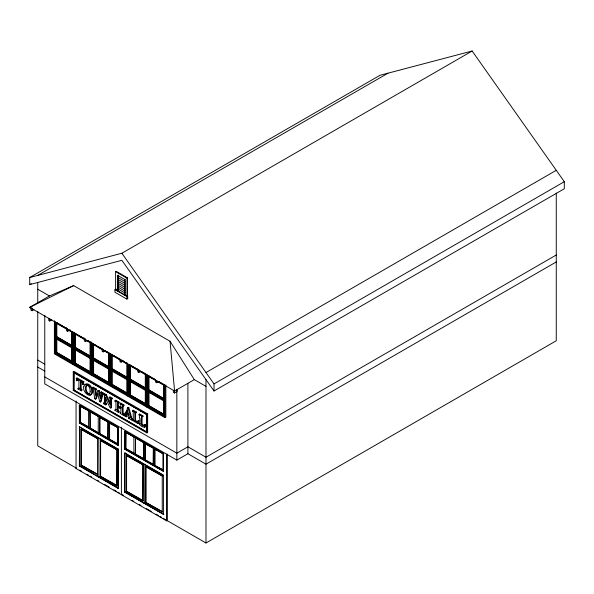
<?xml version="1.0" encoding="UTF-8"?>
<svg xmlns="http://www.w3.org/2000/svg" width="594" height="594" viewBox="0 0 594 594"><rect width="100%" height="100%" fill="white"/><g stroke="black" fill="none" stroke-linecap="round" stroke-linejoin="round"><path stroke-width="0.89" d="M81.178 381.11L80.472 381.519L80.457 387.333L80.524 389.501L81.371 390.845L78.037 388.921L78.794 388.008L79.41 388.298M81.178 381.742L81.237 389.092L82.083 389.976L81.319 390.882M83.323 383.783L83.709 383.939L83.732 381.682A117.879 68.058 60 0 1 77.079 377.843L76.329 378.296L76.455 380.643L77.547 380.383L77.673 379.269M137.741 421.124L138.877 420.96L138.758 423.158L138.001 423.611L138.112 421.265L137.741 421.124L137.429 422.289L134.831 420.946L134.875 412.979L135.64 412.436M111.516 398.671L111.516 407.625L110.736 408.056L109.838 407.35L105.027 397.015C105.338 398.648 103.943 405.412 106.645 404.625L105.799 403.281L105.732 397.505M135.581 412.563L135.536 420.537L138.135 421.881M76.329 378.296L76.374 378.252A117.879 68.058 60 0 0 83.026 382.091C82.67 387.941 83.153 381.081 80.472 381.519M141.454 416.609L142.954 416.439C139.887 414.805 141.862 422.831 141.357 424.71C143.02 426.514 144.156 425.698 144.698 425.133C146.918 430.256 137.117 424.309 140.036 423.619M138.32 421.495L138.499 420.671M144.847 425.259L145.025 424.435L145.285 426.93L144.528 427.376M94.973 389.723L95.641 389.976L95.693 389.501L92.508 387.667L93.265 389.144L94.713 398.663L95.478 399.109L97.661 393.503L99.658 401.522L100.468 401.99L102.227 394.305L103.675 393.295L101.351 391.884L100.586 392.337L101.448 393.755L100.416 398.767L98.418 390.882L97.928 390.6L95.775 396.176C95.448 393.933 94.164 388.06 95.946 389.36M77.792 379.232L76.968 379.677L76.789 380.828M125.304 281.081L124.747 281.4L117.872 277.428L118.429 275.193L117.872 275.512L117.872 290.837L118.429 288.602L117.872 288.922L124.747 292.894L125.304 292.575M125.304 282.996L124.747 283.316L117.872 279.343L118.429 277.108L117.872 277.428M125.304 284.912L124.747 285.231L117.872 281.259L118.429 279.024L117.872 279.343M125.304 286.828L124.747 287.147L117.872 283.175L118.429 280.94L117.872 281.259M125.304 288.743L124.747 289.063L117.872 285.09L118.429 282.855L117.872 283.175M125.304 290.659L124.747 290.978L117.872 287.006L118.429 284.771L117.872 285.09M117.872 288.922L118.429 286.687L117.872 287.006M124.747 281.4L125.119 279.908M124.747 283.316L125.119 281.823M124.747 285.231L125.119 283.739M124.747 287.147L125.119 285.655M124.747 289.063L125.119 287.57M124.747 290.978L125.119 289.486M124.747 292.894L125.119 291.402M125.119 293.317L124.747 294.81L124.747 279.484L117.872 275.512M126.351 416.81L125.512 415.458L126.01 413.706L128.712 415.265C129.782 418.881 126.819 417.575 131.742 419.995L132.492 419.104L131.653 417.909L128.868 407.722L128.118 407.291L127.413 407.699C127.918 411.724 120.76 415.355 126.299 416.847L127.057 416.401L126.218 415.05L126.485 414.003M95.679 389.315L96.488 395.767M126.247 413.053L127.324 410.068L128.453 414.322L126.247 413.053L126.96 412.644L127.762 410.409M95.478 399.109L96.191 398.7L98.092 393.792M133.509 419.854L132.826 420.619L138.001 423.611M126.284 412.295L125.356 414.627L123.975 415.51M105.888 405.071C104.938 404.663 102.183 402.962 104.344 403.252A95.575 55.183 60 0 0 104.344 395.352L103.497 394L105.68 395.196L110.128 404.848L110.061 398.648L109.214 397.297L111.657 398.715L111.598 399.213L110.803 399.079L110.736 408.056M117.582 402.829L117.456 406.185L120.909 408.182L121.614 407.774L118.161 405.776C118.978 404.113 117.196 401.447 118.317 403.096L119.03 402.093L115.793 400.222L115.036 401.128L115.882 402.012A95.575 55.183 60 0 1 115.882 409.912C113.357 409.712 117.515 411.753 118.325 412.251L119.082 411.338L118.288 410.654L118.161 408.286M120.909 408.182L120.834 404.87L119.988 403.987L120.745 403.081C122.594 404.276 125.69 405.338 122.483 405.821A95.575 55.183 60 0 0 122.483 413.728C126.002 417.537 117.345 411.783 120.693 412.733M84.979 384.63C89.976 380.65 96.139 393.414 90.05 395.017M118.325 412.251L117.523 410.862L117.456 407.031L120.909 409.028L120.834 412.778L120.04 412.644M131.742 419.995L128.156 408.13L127.413 407.699M129.7 417.389L129.247 417.159L128.482 418.042M77.547 380.383L76.396 380.539M96.339 388.988L93.273 387.214L92.508 388.105M100.586 392.337C102.012 392.27 102.71 394.72 103.675 393.74L103.675 393.295M101.351 391.884L100.586 392.768M103.497 403.155L104.871 402.999M115.741 409.407L116.409 409.66M122.542 405.695C125.059 406.214 120.582 403.697 119.988 403.519M138.758 423.158L136.412 421.851M109.214 397.297L109.972 396.859C110.595 397.007 113.706 399.094 111.694 398.522M125.126 414.686L124.636 414.56L124.636 415.013M103.675 393.74L102.94 393.896L101.173 401.574L100.468 401.99M110.15 402.999L106.385 394.787L104.254 393.562L103.549 394.565M106.593 404.663L105.472 403.965M115.036 400.66L118.325 402.502L118.369 403.066M115.793 400.222L115.036 401.128M119.082 402.658L118.414 402.398M120.745 403.081L120.693 403.578M132.38 410.677C134.036 410.729 135.328 413.58 136.427 412.667L136.375 412.102L133.138 410.239L132.38 410.677L133.227 412.028L133.279 419.216L132.804 420.262M133.138 410.239L132.38 411.145M136.427 412.667L135.759 412.414M139.323 424.027L139.746 423.864C140.904 420.634 138.476 415.882 139.664 414.003L142.902 415.867M139.664 414.003L138.907 414.909M142.189 416.877L142.189 416.283L138.959 414.412M142.902 416.468L142.107 416.335L142.063 424.302L144.661 425.646M29.715 277.524L379.997 75.29L472.148 51.002L564.3 181.697L564.3 188.766L214.018 391.001L121.867 260.306L29.715 284.593L29.715 277.524L121.867 253.237L472.148 51.002M37.741 275.408L388.031 73.173M29.715 284.593L31.319 283.665M194.312 379.618L174.584 391.008L29.7 307.358L49.421 295.968L73.671 285.625L170.055 341.275L194.312 379.618L205.984 386.36M30.925 307.291L30.925 310.142L32.009 310.766L33.977 309.637M115.622 271.629L116.179 271.302L127.547 277.866L127.547 295.79L126.99 296.109L126.99 278.192L115.622 271.629L115.622 289.545L116.179 289.226L114.939 289.627L114.939 292.218L126.856 299.094L127.821 298.537L127.547 295.79M48.73 318.287L48.73 320.418L49.814 321.05L51.782 319.914M124.747 279.484L125.304 279.165M126.99 278.192L127.547 277.866M55.094 321.941L55.331 353.259L72.097 363.216L55.094 353.4L55.094 321.941L66.684 328.631M56.036 323.032L56.63 322.691L56.63 336.783L72.216 345.782L71.622 346.124L56.036 337.125L56.036 323.032L66.951 329.328M117.456 291.075L118.429 290.518L118.429 275.193M124.339 295.047L125.304 294.49M55.094 337.667L72.334 347.349L71.622 347.757L71.622 361.85L72.216 361.508L56.63 352.509L56.63 338.417M56.036 337.125L56.749 336.716L72.334 345.715M114.939 289.627L126.856 296.503L127.821 295.946M66.535 327.851L66.535 330.702L67.627 331.326L70.24 329.819M71.622 361.85L56.036 352.851L56.036 338.758L56.749 338.35M68.51 330.227L71.622 332.031L72.216 331.69M73.515 364.033L90.756 373.715L73.515 364.033L73.515 332.573L84.571 338.684M56.036 352.851L56.749 352.442L72.334 361.442M73.515 348.307L90.756 357.982L90.043 358.39L90.043 372.483L90.637 372.148L75.052 363.149L75.052 349.057M84.586 339.516L74.458 333.665L74.458 347.757L75.171 347.349L90.756 356.348M84.341 338.135L84.341 340.978L85.432 341.609L87.392 340.473M90.043 372.483L74.458 363.491L74.458 349.398L75.171 348.982M86.924 340.867L90.043 342.664L90.637 342.322M91.936 374.666L109.17 384.348L91.936 374.666L91.936 343.213L93.718 343.963M74.458 363.491L75.171 363.075L90.756 372.074M74.458 347.757L90.043 356.756L90.637 356.415L75.052 347.416L75.052 333.323M102.153 349.124L102.153 351.262L103.237 351.893L105.205 350.757M91.936 358.939L109.17 368.622L108.464 369.03L108.464 383.123L109.051 382.781L93.466 373.782L93.466 359.689L92.879 360.031L92.879 374.123L108.464 383.123M102.227 349.703L92.879 344.297L92.879 358.39L93.585 357.982L109.17 366.981M73.255 371.799L73.968 371.391L147.646 413.929L147.646 432.529L146.933 432.937L73.255 390.399L73.255 371.799L146.933 414.337L147.646 413.929M75.564 373.403L146.696 414.471L146.696 431.986L73.73 390.132L73.968 372.483L73.968 389.991L73.255 390.399M110.35 385.298L127.591 394.98L110.35 385.298L110.35 353.846L120.634 359.511M76.455 380.643L77.168 380.227M92.879 374.123L93.585 373.715L109.17 382.714M83.026 382.091L83.732 381.682M92.879 358.39L108.464 367.389L109.051 367.047L93.466 358.056L93.466 343.963M83.078 382.194L83.784 381.779M82.38 382.751L83.093 382.336M82.499 383.033L83.205 382.625M119.958 359.407L119.958 361.546L121.042 362.169L123.01 361.033M82.945 384.385L83.709 383.939M110.35 369.572L127.591 379.254L126.886 379.663L126.886 393.755L127.472 393.414L111.887 384.415L111.887 370.322L111.301 370.663L111.301 384.756L126.886 393.755M120.649 360.335L111.301 354.937L111.301 369.03L112.006 368.622L127.591 377.613M78.037 388.921L78.742 388.513M78.081 389.011L79.529 388.276M80.584 389.701L81.296 389.293M122.72 360.981L127.591 363.521L126.047 362.63M81.371 390.384L82.031 389.879M92.508 387.667L93.273 387.214M92.56 388.194L93.265 387.785M93.139 388.736L93.852 388.328M95.693 389.501L96.399 389.092M95.641 389.976L96.399 389.53M97.928 390.6L99.124 390.473L100.898 397.483M98.418 390.882L99.124 390.473M111.301 384.756L112.006 384.348L127.591 393.347M79.358 405.13L79.596 422.854L118.325 445.21L118.325 427.353L79.358 405.13L79.358 422.987L118.087 445.351L118.555 445.077L106.705 438.231M100.638 392.864L101.351 392.456M111.301 369.03L126.886 378.029L127.472 377.687L111.887 368.688L111.887 354.596M101.388 393.473L102.094 393.065M80.301 422.445L88.803 427.079L80.301 422.445L80.301 406.222L88.053 410.424M137.763 368.978L137.763 371.822L138.847 372.453L140.815 371.317M102.918 393.607L103.623 393.198M94.713 398.663L95.419 398.255L96.191 398.7M103.497 394L104.254 393.562M103.497 394.468L104.202 394.06M128.772 380.205L146.013 389.887L145.3 390.295L145.3 404.388L145.894 404.046L130.309 395.047L130.309 380.954L129.715 381.296L129.715 395.389L145.3 404.388M138.291 370.515L129.715 365.57L129.715 379.663L130.428 379.254L146.013 388.253M104.284 395.151L104.871 394.579M105.68 395.196L106.385 394.787M140.362 371.168L146.013 374.161L140.6 371.035M99.658 401.522L100.371 401.113M147.431 374.977L147.431 406.437L164.196 416.387L147.193 406.571L147.193 375.111L151.292 377.205M109.214 397.765L109.92 397.356M148.723 375.861L148.723 389.954L164.315 398.953L163.721 399.294L148.136 390.295L148.136 376.202L148.842 375.794M80.301 406.222L88.803 410.855M111.605 398.619L112.311 398.21M111.657 398.715L112.363 398.299M103.497 403.623L104.202 402.747M103.549 403.72L104.202 403.215M104.284 403.385L104.99 402.977M111.598 399.213L112.363 398.767M89.984 411.813L90.221 427.895L98.248 432.803L89.984 428.036L89.984 411.813L98.485 416.446L90.971 412.11M105.153 403.883L105.858 403.475M105.888 404.469L106.593 404.061M105.94 404.566L106.645 404.158M115.088 401.225L115.793 400.816M79.358 422.987L79.834 422.72L105.123 437.318M128.772 395.938L146.013 405.613L128.772 395.938L128.772 364.478L138.046 369.832M129.715 395.389L130.428 394.98L146.013 403.979M118.369 402.591L119.03 402.093M129.715 379.663L145.3 388.662L145.894 388.32L130.309 379.321L130.309 365.228M118.555 488.075L118.087 488.35L79.358 465.986L79.596 426.841L118.325 449.198L118.325 488.209L79.596 465.852L79.596 426.841M155.569 379.967L155.569 382.105L156.653 382.729L158.62 381.593M117.456 406.185L118.161 405.776M99.666 417.396L108.167 422.037L107.93 438.394L99.666 433.627L99.666 417.396L108.167 422.037M147.193 390.845L164.427 400.519L163.721 400.928L163.721 415.02L164.315 414.679L148.723 405.687L148.723 391.594L148.136 391.929L148.136 406.021L163.721 415.02M148.136 390.295L148.842 389.887L164.427 398.886M81.014 429.291L97.78 438.699L81.014 429.291L81.014 465.035L97.78 474.443L81.014 465.035M115.036 409.815L115.793 409.37M123.329 405.45L123.983 404.952M115.036 410.283L115.741 409.875M115.088 410.38L115.793 409.971M123.285 405.962L124.042 405.516M117.582 411.063L118.288 410.654M163.721 399.294L163.721 385.202L164.427 384.793M118.369 411.746L119.03 411.241M128.156 408.13L128.868 407.722M122.542 413.921L123.188 413.32A95.575 55.183 60 0 1 123.188 405.412M123.329 414.612L123.983 414.1L123.277 415.109M109.348 422.987L117.85 427.628L117.612 443.985L109.348 439.211L109.348 422.987L117.85 427.628M123.923 414.968L124.688 414.53M125.512 415.458L126.218 415.05M125.572 415.696L126.284 415.288M126.299 416.275L127.005 415.867M126.351 416.372L127.057 415.963M128.712 415.265L129.418 414.857M135.67 412.511L136.375 412.102M135.722 412.607L136.427 412.191M99.666 433.627L108.167 438.261M205.984 372.542L556.266 170.307M147.193 406.571L148.842 405.613L164.427 414.612M128.482 417.612L129.247 417.159M128.534 418.139L129.989 417.285M129.21 417.842L129.915 417.434M173.374 390.251L173.374 392.382L174.465 393.013L177.079 391.498L177.079 389.367M131.237 419.037L131.95 418.629M98.723 438.157L98.96 477.034M131.742 419.409L132.447 419M131.786 419.513L132.492 419.104M132.774 420.522L133.479 420.114M132.826 420.619L133.539 420.21M100.379 440.473L117.144 449.881L116.907 485.758L100.379 476.21L100.379 440.473L117.144 449.881M142.241 416.372L142.954 415.963M134.831 420.946L135.536 420.537M73.73 372.616L146.696 414.471M138.112 421.265L138.818 420.856M138.172 421.369L138.877 420.96M137.511 422.26L138.224 421.851M109.348 439.211L117.85 443.852M124.695 431.303L163.662 453.526L124.933 431.17L124.933 449.027L163.662 471.391L124.695 449.168L124.695 431.303L125.171 431.036M139.3 424.287L140.006 423.878M125.646 448.619L134.14 453.259L125.646 448.619L125.876 432.261M139.352 424.391L140.058 423.982M141.357 424.71L142.063 424.302M214.018 391.001L214.018 383.932L564.3 181.697M144.26 424.888L145.025 424.435M144.698 425.133L145.344 424.621M144.038 426.024L144.743 425.616M79.358 465.986L79.834 465.718M76.054 400.995L76.054 468.525L76.522 468.258L37.741 445.864L37.741 311.323M54.388 320.715L54.388 353.809L164.902 417.612L165.845 417.07L165.845 384.897M125.646 432.395L134.14 437.036L126.633 432.692M143.822 458.843L135.321 454.21L135.558 437.852L135.558 454.076L143.822 458.843L143.822 442.619L136.308 438.283M79.358 426.975L118.087 449.331L118.555 449.064M124.695 449.168L125.171 448.893L147.297 461.672M124.695 453.155L163.662 475.378L124.933 453.014L124.933 492.025L163.662 514.389L124.695 492.166L124.695 453.155L125.171 452.88M135.321 437.986L143.822 442.619M145.003 443.577L153.504 448.21L153.274 464.575L145.003 459.801L145.003 443.577L153.504 448.21M126.351 455.472L143.117 464.879L142.879 500.757L126.351 491.208L126.351 455.472L143.117 464.879M98.723 477.168L99.191 476.893L96.094 475.103M100.379 476.21L117.144 485.617M154.685 465.392L163.187 470.025L154.685 465.392L154.685 449.168L157.18 450.334M145.003 459.801L153.504 464.434M144.06 464.33L144.297 503.207M154.685 449.168L163.187 453.801L158.68 451.202M145.716 466.646L162.481 476.054L145.716 466.646L145.716 502.39L162.481 511.798L145.716 502.39M44.765 315.258L44.765 383.865L176.849 460.12L187.904 453.734L205.984 464.174L556.266 261.939M124.695 492.166L125.171 491.891L143.763 502.621M126.351 491.208L143.117 500.616M556.266 255.004L205.984 457.239L187.904 446.799L176.849 453.185L44.765 376.93M144.06 503.341L144.535 503.073L156.155 509.778M76.054 468.525L166.728 520.879L167.204 520.604L167.204 454.002M163.224 518.31L205.984 542.998L556.266 340.763L556.266 193.08M29.7 307.358L73.671 285.625M76.968 379.677L78.935 380.628L78.883 388.55L78.089 388.417M134.927 412.845L135.67 413.112M89.82 393.963C86.033 393.532 85.447 387.964 86.702 385.098L87.734 384.778M102.376 394.045L102.918 394.178M115.347 289.389L127.265 296.265M37.741 289.226L49.421 295.968M56.103 322.252L66.922 328.497M87.66 340.473L90.756 342.255M95.263 344.862L96.807 345.753M98.352 346.644L102.22 348.871M107.625 351.997L109.17 352.888M122.951 360.848L124.502 361.739M138.283 369.698L129.009 364.345L129.009 395.797M152.836 378.103L154.381 378.994M159.021 381.667L163.654 384.348M69.008 329.974L72.097 331.756L72.097 363.216M73.515 332.573L84.333 338.825M87.422 340.607L90.518 342.389L90.518 373.849M91.936 343.213L102.755 349.458M105.071 350.794L108.932 353.029L108.932 384.481M110.35 353.846L120.396 359.645M147.193 375.111L155.695 380.019M158.784 381.808L164.196 384.927L164.196 416.387M103.787 350.601L108.464 353.296L108.464 367.389M122.208 361.234L126.886 363.936L126.886 378.029M139.85 371.421L145.3 374.569L145.3 388.662M148.136 376.202L155.925 380.702M157.484 381.6L163.721 385.202M56.036 338.758L71.622 347.757M74.458 349.398L90.043 358.39M92.879 360.031L108.464 369.03M111.301 370.663L126.886 379.663M129.715 381.296L145.3 390.295M148.136 391.929L163.721 400.928M37.741 360.105L44.817 364.189M37.741 367.04L44.817 371.124M73.968 389.991L146.696 431.986M80.383 405.45L117.53 426.893M148.879 462.585L163.105 470.797M80.606 466.164L94.55 474.212M99.97 477.338L117.011 487.177M157.7 510.677L163.899 514.248M79.707 470.092L81.296 471.012M86.865 474.227L88.454 475.141M90.05 476.061L91.639 476.982M97.208 480.197L98.797 481.11M104.366 484.325L109.14 487.08M113.907 489.842L116.298 491.216M117.887 492.136L119.476 493.05M123.455 495.351L121.867 494.431L121.391 494.705L121.391 427.175M132.202 500.4L133.798 501.321M139.367 504.536L140.956 505.449M146.525 508.664L151.292 511.419M156.066 514.181L158.457 515.555M160.046 516.476L161.635 517.396M126.96 412.644L128.074 413.313M139.664 414.605L140.281 415.028M109.972 397.46L110.588 397.883M123.983 414.1L123.248 413.513M121.867 253.237L214.018 383.932M170.055 341.275L174.584 391.008M205.984 379.611L205.984 542.998M187.904 383.286L187.904 453.734M176.849 389.671L176.849 460.12M174.465 390.874L174.465 393.013M166.728 454.276L166.728 520.879M164.902 385.439L164.902 417.612M163.424 453.668L163.424 471.525M163.424 475.512L163.424 514.523M162.956 453.935L162.956 470.166M162.244 476.195L162.244 511.931M156.653 380.598L156.653 382.729M154.923 449.027L154.923 465.251M153.274 448.351L153.274 464.575M148.842 376.678L148.842 389.887M148.842 391.52L148.842 405.613M146.933 414.337L146.933 432.937M146.48 374.807L146.48 406.979M146.466 414.612L146.466 432.12M145.953 466.513L145.953 502.249M145.775 374.294L145.775 405.754M145.24 443.443L145.24 459.667M143.592 442.76L143.592 458.984M142.879 465.013L142.879 500.757M138.847 369.602L138.847 372.453M133.91 437.169L133.91 453.393M130.428 366.038L130.428 379.254M130.428 381.771L130.428 394.98M128.066 364.174L128.066 396.346M127.354 363.662L127.354 395.114M126.856 296.503L126.856 299.094M126.589 455.331L126.589 491.075M125.876 433.16L125.876 448.485M121.042 359.325L121.042 362.169M118.087 427.487L118.087 445.351M118.087 449.331L118.087 488.35M117.612 427.762L117.612 443.985M116.907 450.014L116.907 485.758M112.006 354.529L112.006 368.622M112.006 371.139L112.006 384.348M110.588 353.705L110.588 385.164M109.645 353.534L109.645 385.714M109.586 422.854L109.586 439.077M107.93 422.171L107.93 438.394M103.237 349.755L103.237 351.893M100.609 440.34L100.609 476.076M99.903 417.263L99.903 433.486M98.248 416.58L98.248 432.803M97.542 438.84L97.542 474.576M93.585 343.889L93.585 357.982M93.585 360.499L93.585 373.715M92.167 343.072L92.167 374.532M91.224 341.981L91.224 375.074M90.043 342.664L90.043 356.756M88.565 410.989L88.565 427.22M85.432 338.766L85.432 341.609M81.244 429.158L81.244 464.894M80.539 406.081L80.539 422.312M75.171 333.256L75.171 347.349M75.171 349.866L75.171 363.075M73.753 332.44L73.753 363.899M72.802 331.348L72.802 364.441M71.622 332.031L71.622 346.124M67.627 328.482L67.627 331.326M56.749 322.624L56.749 336.716M56.749 339.233L56.749 352.442M49.814 318.911L49.814 321.05M37.741 282.477L37.741 303.037M32.009 307.922L32.009 310.766M83.821 386.783C81.905 392.27 92.649 400.608 91.706 390.696C92.278 386.872 84.645 380.702 83.821 386.783M90.147 391.216L89.88 393.362L89.115 394.371C85.328 393.941 84.742 388.372 85.989 385.506L86.442 385.194C89.315 385.298 90.184 388.847 90.147 391.216"/></g></svg>
